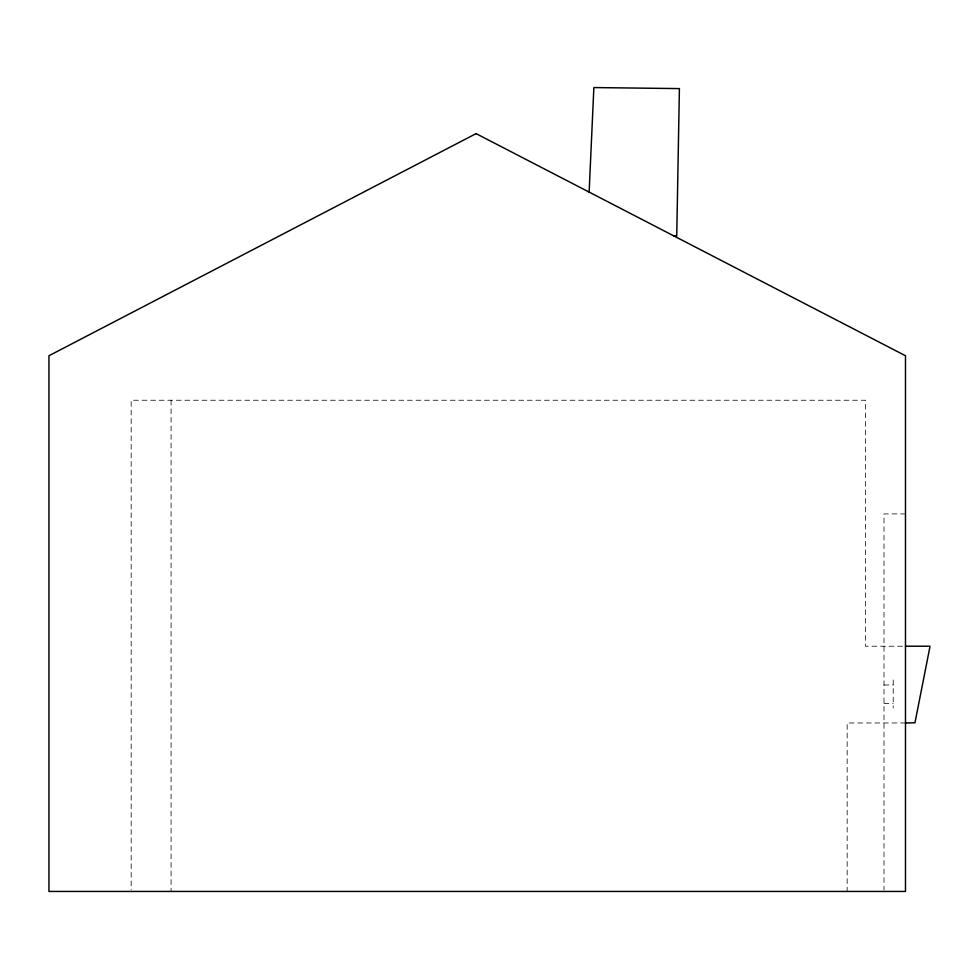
<?xml version="1.0" encoding="UTF-8"?>
<svg xmlns="http://www.w3.org/2000/svg" width="979" height="979" viewBox="0 0 979 979"><rect width="100%" height="100%" fill="white"/><g stroke="black" fill="none" stroke-linecap="round" stroke-linejoin="round"><path stroke-width="0.73" stroke-dasharray="4.89 3.67" d="M905.489 513.914L884 513.914L884 889.911M902.528 646.213L865.583 646.213L865.583 400.24L131.174 400.24L131.174 889.911M884 684.994L893.215 684.994M884 703.411L893.215 703.411M905.489 722.967L847.153 722.967L847.153 891.441M893.215 679.989L893.215 708.013M171.08 400.24L171.08 891.441"/><path stroke-width="1.47" d="M589.138 192.104L593.861 87.559L679.402 88.6L676.746 235.89L673.674 235.829M905.489 722.967L914.961 722.796L930.05 646.213L905.489 646.213M476.088 133.621L48.95 355.744L48.95 891.441L905.489 891.441L905.489 355.744L476.088 133.621"/></g></svg>
